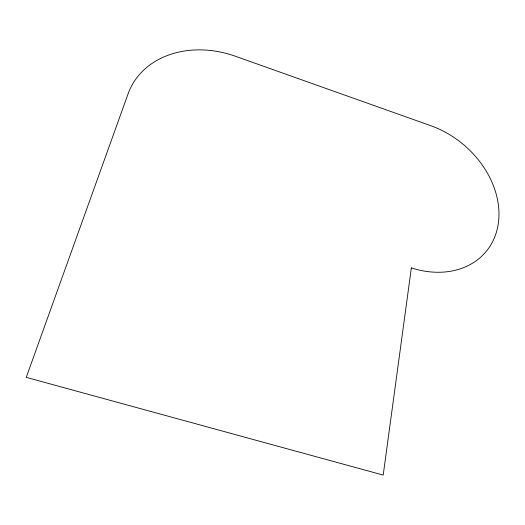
<?xml version="1.0" encoding="UTF-8"?>
<svg xmlns="http://www.w3.org/2000/svg" width="525" height="525" viewBox="0 0 525 525"><rect width="100%" height="100%" fill="white"/><g stroke="black" fill="none" stroke-linecap="round" stroke-linejoin="round"><path stroke-width="0.79" d="M411.357 267.901L383.204 475.079L26.25 377.363L128.113 93.765A91.219 73.598 23.6 0 1 235.279 56.208L430.684 125.665A86.435 67.797 39.7 0 1 498.383 222.987A86.435 67.797 39.7 0 1 411.357 267.901"/></g></svg>
